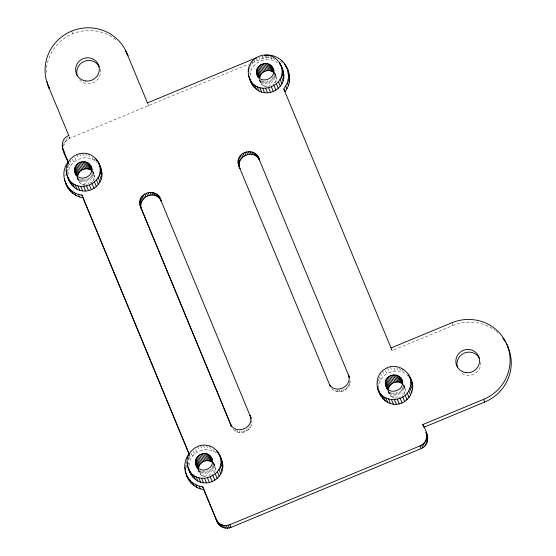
<?xml version="1.0" encoding="UTF-8"?>
<svg xmlns="http://www.w3.org/2000/svg" width="556" height="556" viewBox="0 0 556 556"><rect width="100%" height="100%" fill="white"/><g stroke="black" fill="none" stroke-linecap="round" stroke-linejoin="round"><path stroke-width="0.42" stroke-dasharray="2.78 2.08" d="M65.066 176.078L65.142 174.64M185.919 467.957L186.316 465.115M68.103 174.535C67.568 160.225 87.355 152.017 97.098 162.526M91.295 175.258L93.637 180.839L94.631 176.62L92.678 170.616M188.998 465.692C189.068 451.361 209.139 444.029 218.487 454.884M211.808 466.338L214.491 472.718L215.485 468.499L213.532 462.495M250.096 75.616C250.165 61.292 270.244 53.96 279.592 64.816M273.246 77.069L275.588 82.642L276.582 78.431L274.629 72.426M331.703 388.526C337.826 395.643 350.885 390.229 350.19 380.867M378.768 388.47C377.649 373.493 398.541 364.833 408.34 376.217M401.995 388.47L404.344 394.044L405.331 389.832L403.719 384.62M63.349 146.527L65.497 141.53L69.882 138.215L248.817 64.065M233.353 429.281C240.025 437.085 254.196 429.802 251.618 419.822M67.359 167.773L69.326 164.708L68.701 163.2M188.206 459.652L190.18 456.587L189.617 455.239M252.028 62.738C258.436 59.999 265.358 56.476 272.537 58.165M391.028 347.973L392.161 350.662L452.98 325.462A42.583 41.457 -22.8 0 1 494.979 330.493M76.943 177.135C78.014 181.513 81.558 185.787 86.444 185.377M258.894 78.945L261.793 84.554L265.476 86.833L262.793 80.46M387.984 391.146L390.548 395.955L394.225 398.235L391.883 392.661M197.797 469.014L200.695 474.629L204.379 476.909L202.03 471.328M280.307 61.216L281.399 62.07M274.414 73.19L275.971 75.609M92.463 171.38L94.02 173.806M213.309 463.259L214.873 465.685M404.052 385.732L404.719 387.011M451.847 322.772L452.98 325.462M273.378 57.602L274.949 61.341M402.127 369.003L403.698 372.742M270.661 56.517L272.225 60.256M399.41 367.919L400.98 371.658M267.464 55.169L269.347 59.652M274.393 72.21L276.401 76.992M274.574 73.649L276.582 78.431M274.49 75.095L276.506 79.876M266.359 56.434L266.922 57.782M396.525 367.321L398.096 371.054M273.823 75.72L276.172 81.301M403.816 385.204L405.15 388.394M403.322 385.051L405.331 389.832M264.51 55.072L266.394 59.555M403.246 386.496L405.255 391.278M402.579 387.122L404.921 392.703M272.106 77.499L274.449 83.08M393.891 367.968L395.142 370.956M262.571 56.302L263.419 58.317M261.577 55.482L263.461 59.958M271.432 79.376L273.774 84.957M400.855 388.901L403.197 394.482M270.251 80.272L272.259 85.054M390.326 366.884L392.209 371.366M400.181 390.778L402.523 396.358M258.742 56.378L260.632 60.861M268.93 80.954L270.939 85.735M399 391.674L401.008 396.456M267.179 80.606L269.528 86.187M387.497 367.78L389.381 372.263M397.679 392.355L400.028 397.936M256.107 57.741L257.991 62.223M266.046 81.607L268.395 87.188M395.935 392.008L398.277 397.589M264.573 81.558L266.915 87.139M385.489 370.637L386.747 373.625M394.802 393.009L397.144 398.589M253.744 59.534L255.628 64.016M393.321 392.96L395.67 398.541M261.772 80.717L264.114 86.291M260.868 80.745L262.877 85.527M382.493 370.935L384.384 375.418M259.784 79.772L261.793 84.554M259.569 80.224L260.903 83.414M251.729 61.688L253.612 66.171M390.52 392.119L392.863 397.693M389.617 392.147L391.626 396.928M388.533 391.174L390.548 395.955M388.317 391.626L389.659 394.816M380.478 373.097L382.361 377.573M250.117 64.155L252 68.638M379.491 377.051L380.749 380.04M248.956 66.845L250.839 71.328M249.547 72.676L250.172 74.17M378.024 378.997L379.595 382.73M377.357 381.833L378.921 385.572M349.522 381.34L350.085 382.681M349.105 383.112L349.668 384.453M348.383 384.794L348.946 386.142M347.375 386.337L347.938 387.678M346.11 387.685L346.68 389.026M344.637 388.804L345.2 390.145M342.704 388.985L343.552 391M341.217 390.215L341.787 391.563M339.104 389.798L339.952 391.813M337.256 389.735L338.104 391.751M335.741 390.034L336.304 391.375M147.708 103.597L148.556 105.612L147.576 103.242M250.756 423.867L251.326 425.208M248.747 426.417L249.588 428.433M247.767 428.433L248.33 429.781M246.287 429.552L246.85 430.9M244.64 430.407L245.203 431.755M242.875 430.969L243.438 432.311M241.04 431.227L241.603 432.568M71.613 31.122L72.746 33.812M239.191 431.164L239.754 432.505M237.391 430.789L237.954 432.13M235.688 430.108L236.258 431.456M94.534 158.828L95.166 160.323M92.053 157.292L92.998 159.53M212.906 449.172L213.851 451.409M88.39 153.963L90.274 158.446M209.244 445.842L211.127 450.325M85.513 153.366L87.396 157.848M92.678 170.928L94.45 175.182M92.289 171.046L94.631 176.62M92.539 173.291L94.555 178.073M206.359 445.245L208.25 449.728M213.532 462.807L214.199 464.399M213.295 462.279L215.304 467.061M91.872 173.917L94.221 179.491M213.469 463.718L215.485 468.499M82.559 153.268L84.442 157.744M213.393 465.17L215.401 469.952M212.726 465.789L215.068 471.37M90.489 176.488L92.498 181.27M203.413 445.141L205.296 449.623M79.619 153.671L81.51 158.154M89.481 177.572L91.823 183.146M211.343 468.367L213.351 473.149M87.959 177.67L90.308 183.244M200.473 445.551L202.356 450.033M210.328 469.452L212.677 475.026M69.319 136.866L69.882 138.215L69.229 136.63M76.791 154.575L78.681 159.051M86.646 178.351L88.988 183.932M208.813 469.549L211.162 475.123M85.568 179.595L87.577 184.377M197.644 446.447L199.528 450.93M207.499 470.23L209.841 475.804M67.665 137.721L68.235 139.063M74.789 157.431L76.04 160.42M83.761 179.004L86.104 184.585M206.415 471.474L208.424 476.256M66.192 138.84L66.755 140.181M82.288 178.956L84.964 185.329M195.636 449.311L196.893 452.299M204.615 470.883L206.957 476.457M64.927 140.188L65.497 141.53M81.183 179.449L83.525 185.03M72.419 159.218L73.677 162.206M203.135 470.835L205.484 476.409M80.154 179.706L82.163 184.488M63.919 141.731L64.489 143.073M78.917 178.935L80.926 183.716M193.273 451.097L194.53 454.085M63.196 143.413L63.766 144.755M77.833 177.969L79.842 182.75M200.667 470.786L203.016 476.367M69.778 159.885L71.661 164.367M77.277 177.621L78.952 181.603M199.764 470.814L201.772 475.595M198.687 469.848L200.695 474.629M198.131 469.5L199.806 473.483M191.257 453.258L192.508 456.247M68.763 163.367L69.326 164.708M68.166 162.345L70.049 166.828M189.012 454.224L190.896 458.707M67.005 165.042L68.888 169.524M66.65 168.628L67.908 171.616M187.858 456.921L189.742 461.397M188.442 462.745L189.075 464.239M185.426 465.177L185.989 466.519M391.493 349.057L392.161 350.662M388.554 392.154L388.985 393.537M259.805 80.752L260.236 82.128M199.138 472.204L198.527 469.389M78.285 180.325L77.673 177.51M46.19 72.516A42.583 41.457 -22.8 0 1 71.286 34.451A42.583 41.457 -22.8 0 1 116.572 40.303M100.101 68.993A11.926 11.606 -22.8 0 1 79.598 79.883M496.293 331.522A42.583 41.457 -22.8 0 1 497.571 332.613M480.627 362.13A11.926 11.606 -22.8 0 1 460.361 372.089"/><path stroke-width="0.83" d="M391.028 347.973L451.847 322.772A42.583 41.457 -22.8 0 1 507.044 344.776A42.583 41.457 -22.8 0 1 483.567 399.382L422.748 424.582C427.189 431.671 431.664 444.3 421.184 448.581L231.018 527.387C225.903 529.625 219.3 527.13 217.215 521.882L203.844 489.579C187.9 487.897 178.949 466.366 189.054 453.898L81.857 195.01C66.518 193.759 58.241 173.75 68.2 162.018C64.093 154.422 57.059 140.453 68.749 135.525M66.178 170.782C65.65 160.635 75.546 151.948 85.513 153.366C95.458 154.332 101.032 164.458 101.977 173.486C102.512 183.633 92.616 192.32 82.649 190.903C72.697 189.937 67.123 179.81 66.178 170.782L67.123 173.02M76.276 175.543C68.353 163.554 89.092 154.964 92.011 169.024M67.401 176.412C75.505 196.47 107.322 183.278 98.871 163.374M140.508 206.762L231.407 426.25L140.508 206.762C134.969 192.313 158.502 186.184 161.309 201.3L159.343 197.012M141.641 209.452C136.512 198.263 154.262 189.13 160.469 199.694M187.031 462.661C186.503 452.514 196.393 443.827 206.359 445.245C216.312 446.211 221.886 456.337 222.831 465.365C223.359 475.505 213.469 484.2 203.496 482.782C193.551 481.816 187.977 471.69 187.031 462.661L187.664 464.156M197.463 468.221C188.811 456.872 208.514 446.273 212.524 460.104M188.255 468.291C196.358 488.349 228.168 475.158 219.724 455.253M330.306 386.427L238.858 166.008C233.318 151.559 256.844 145.429 259.659 160.545L257.692 156.257M238.858 166.008L239.99 168.697C234.861 157.508 252.612 148.376 258.818 158.946M248.289 69.688C247.587 79.64 253.8 91.538 264.6 92.713C273.531 93.908 282.587 87.174 283.775 78.194C284.47 68.242 278.257 56.344 267.464 55.169C258.533 53.974 249.47 60.708 248.289 69.688L248.914 71.182M258.227 77.353C250.304 65.365 271.043 56.768 273.962 70.827M249.352 78.222C257.456 98.273 289.273 85.082 280.822 65.177M401.71 379.845C406.436 390.486 387.768 396.47 385.537 384.981C383.008 373.854 401.23 370.942 402.711 382.229M378.101 389.624C383.383 403.816 405.97 402.335 409.974 387.956C415.436 373.688 397.012 360.385 384.856 369.142C371.415 377.079 376.78 399.18 390.472 403.51C405.706 408.723 419.092 389.381 409.577 376.579M186.204 474.407C189.005 481.128 195.51 485.958 202.711 486.889L216.089 519.193C218.174 524.44 224.77 526.935 229.885 524.697L420.051 445.891C425.25 443.855 428.155 437.433 425.924 432.241L427.05 434.931M288.168 79.578L288.515 76.123L287.48 69.305C291.115 76.464 289.954 85.52 284.95 91.733L283.824 89.043L287.25 82.948L288.168 79.578L289.301 82.267M88.362 163.242L91.379 170.414C86.521 166.536 78.445 169.879 77.75 176.057L74.74 168.885M270.313 65.045L273.33 72.217C268.472 68.339 260.396 71.689 259.701 77.861L256.691 70.695M209.216 455.121L212.232 462.286C207.374 458.415 199.298 461.758 198.603 467.937L195.587 460.764M399.069 376.447L402.085 383.619C397.22 379.741 389.151 383.091 388.456 389.269L385.44 382.097M147.43 102.923L256.511 57.72M507.51 345.943A42.583 41.457 -22.8 0 1 484.7 402.071L423.88 427.272L422.748 424.582M264.392 55.308C275.338 53.39 286.013 61.424 288.613 71.995M65.351 182.528C67.825 190.388 74.678 196.734 82.99 197.7L189.186 454.182M329.458 384.411C335.671 394.982 353.421 385.85 348.292 374.661L349.425 377.35L258.526 157.855M230.274 423.561C234.993 436.099 255.475 427.613 249.943 415.408L251.076 418.098L160.177 198.61M285.381 65.914L287.25 68.819L286.125 66.129M282.705 69.66L279.48 62.619M257.219 74.963C260.993 84.992 277.381 78.201 272.954 68.437M410.119 378.504L411.461 381.062M100.754 167.856L97.529 160.809M75.268 173.152C79.042 183.181 95.43 176.391 91.003 166.633M220.6 457.81L221.608 459.736M196.122 465.031C199.896 475.06 216.277 468.27 211.857 458.512M507.044 344.776L508.177 347.465M483.567 399.382L484.7 402.071M288.286 72.669L289.412 75.352M284.248 63.224L285.096 65.24M288.515 76.123L289.648 78.813M281.913 60.667L282.476 62.008M281.69 67.936L283.574 72.419M287.25 82.948L288.383 85.631M282.045 70.814L283.928 75.296M408.236 374.021L409.807 377.753M410.439 379.338L412.323 383.821M281.885 73.712L283.775 78.194M410.794 382.215L412.677 386.698M285.791 86.131L286.924 88.821M281.218 76.554L283.108 81.037M410.641 385.113L412.524 389.596M409.974 387.956L411.857 392.439M280.064 79.244L281.948 83.727M408.813 390.646L410.696 395.128M272.287 67.158L273.962 71.14M278.452 81.711L280.335 86.194M426.459 433.965L427.592 436.655M271.397 66.018L273.74 71.592M426.681 435.765L427.814 438.455M426.584 437.579L427.717 440.269M269.076 64.281L272.092 71.446M401.036 378.56L402.711 382.542M407.2 393.113L409.084 397.596M400.146 377.42L402.989 384.252M426.167 439.351L427.3 442.041M276.429 83.866L278.313 88.348M267.714 63.738L270.73 70.904M425.444 441.033L426.577 443.723M397.825 375.682L400.841 382.855M266.275 63.433L269.292 70.605M405.185 395.267L407.068 399.75M396.47 375.14L399.479 382.313M424.437 442.576L425.569 445.266M264.802 63.384L267.811 70.556M274.066 85.659L275.95 90.141M395.024 374.834L398.04 382.007M263.329 63.592L266.345 70.758M423.179 443.924L424.304 446.614M393.551 374.786L396.567 381.958M402.822 397.06L404.705 401.543M261.918 64.037L264.934 71.21M271.432 87.021L273.316 91.504M421.698 445.043L422.831 447.733M392.084 374.994L395.094 382.16M260.597 64.718L263.613 71.891M390.666 375.439L393.683 382.611M400.181 398.423L402.064 402.905M420.051 445.891L421.184 448.581M259.416 65.615L262.432 72.787M268.604 87.924L270.487 92.4M389.353 376.127L392.362 383.292M258.408 66.699L261.424 73.865M388.171 377.017L391.181 384.189M397.352 399.326L399.236 403.802M257.602 67.929L260.618 75.102M265.671 88.328L267.554 92.81M387.157 378.101L390.173 385.266M257.025 69.271L260.034 76.443M386.35 379.331L389.367 386.503M394.419 399.729L396.303 404.212M256.608 72.141L258.957 77.722M256.789 73.58L258.561 77.833M385.774 380.672L388.79 387.845M262.717 88.23L264.6 92.713M385.364 383.543L388.199 390.382M385.537 384.981L387.553 389.763M386.309 387.157L386.976 388.755M391.466 399.632L393.349 404.115M259.833 87.626L261.716 92.108M388.581 399.027L390.472 403.51M257.115 86.541L258.999 91.024M254.634 85.005L256.518 89.488M385.864 397.943L387.747 402.426M252.473 83.066L254.356 87.549M248.49 75.463L250.374 79.946M250.693 80.78L252.577 85.263M383.383 396.407L385.266 400.89M381.221 394.468L383.105 398.951M377.239 386.865L378.81 390.597M379.442 392.182L381.326 396.664M256.58 154.825L257.706 157.515M255.225 153.616L256.358 156.305M348.834 376.384L349.397 377.726M253.675 152.657L254.808 155.346M251.979 151.976L253.105 154.665M250.172 151.6L251.305 154.29M248.33 151.538L249.463 154.227M246.496 151.795L247.629 154.485M244.73 152.358L245.856 155.048M243.076 153.206L244.209 155.895M241.603 154.325L242.736 157.014M240.338 155.673L241.471 158.363M239.33 157.216L240.463 159.906M238.607 158.898L239.74 161.587M238.19 160.67L239.323 163.36M238.093 162.484L239.226 165.174M238.315 164.284L239.448 166.974M68.902 135.845L48.136 85.728A42.583 41.457 -22.8 0 1 71.613 31.122A42.583 41.457 -22.8 0 1 126.81 53.126L127.943 55.815A42.583 41.457 -22.8 0 0 125.538 50.957M158.231 195.58L159.363 198.27M156.875 194.364L158.008 197.053M250.485 417.139L251.048 418.48M155.332 193.405L156.458 196.094M153.63 192.73L154.756 195.42M151.83 192.355L152.956 195.045M149.981 192.293L151.114 194.982M148.146 192.543L149.279 195.232M146.381 193.106L147.507 195.795M144.734 193.961L145.86 196.65M143.253 195.08L144.386 197.769M141.995 196.428L143.121 199.117M140.988 197.971L142.114 200.66M140.265 199.653L141.391 202.342M139.841 201.425L140.974 204.115M139.744 203.239L140.876 205.928M139.973 205.032L141.099 207.722M231.115 425.159L231.678 426.508M99.732 166.133L101.623 170.616M95.757 158.523L96.695 160.767M100.094 169.003L101.977 173.486M218.383 452.688L220.266 457.171M220.586 458.012L222.47 462.495M99.934 171.908L101.824 176.391M216.604 450.402L217.549 452.647M220.947 460.882L222.831 465.365M99.267 174.744L101.15 179.227M220.788 463.787L222.671 468.27M220.12 466.623L222.004 471.106M98.113 177.44L99.997 181.923M218.967 469.32L220.85 473.802M96.501 179.901L98.384 184.383M90.336 165.354L92.108 169.608M89.446 164.208L92.122 170.581M211.19 457.234L212.524 460.417M217.347 471.78L219.238 476.263M87.125 162.47L90.141 169.643M210.3 456.087L212.642 461.668M94.478 182.062L96.362 186.545M85.763 161.928L88.779 169.1M207.979 454.349L210.995 461.522M84.324 161.629L87.341 168.802M215.332 473.941L217.215 478.424M206.617 453.807L209.633 460.98M82.851 161.581L85.86 168.753M92.115 183.848L93.999 188.331M205.178 453.508L208.187 460.681M81.378 161.782L84.394 168.954M203.698 453.46L206.714 460.632M212.969 475.727L214.852 480.21M48.136 85.728L49.262 88.418A42.583 41.457 -22.8 0 1 47.733 84.025M79.967 162.234L82.983 169.406M89.481 185.218L91.365 189.7M202.231 453.661L205.247 460.834M78.646 162.915L81.662 170.087M200.82 454.113L203.83 461.285M210.335 477.097L212.218 481.572M229.885 524.697L231.018 527.387M77.465 163.811L80.481 170.984M86.653 186.114L88.536 190.597M199.5 454.794L202.516 461.966M228.12 525.253L229.246 527.943M76.457 164.889L79.473 172.061M198.318 455.691L201.335 462.856M207.506 477.993L209.39 482.476M75.651 166.119L78.667 173.291M83.72 186.524L85.603 191M197.31 456.768L200.32 463.94M226.285 525.51L227.411 528.2M75.074 167.467L78.083 174.64M196.504 457.998L199.514 465.17M224.436 525.448L225.569 528.137M204.566 478.396L206.45 482.879M74.657 170.338L77.34 176.711M195.92 459.346L198.937 466.519M74.838 171.776L76.513 175.759M80.766 186.42L82.649 190.903M222.636 525.072L223.769 527.762M195.51 462.217L198.193 468.59M62.119 145.651L62.682 146.999M195.691 463.655L197.463 467.909M201.613 478.299L203.496 482.782M220.934 524.398L222.066 527.088M62.341 147.451L68.388 162.442M62.884 149.175L64.009 151.864M81.857 195.01L82.99 197.7M77.882 185.822L79.765 190.305M219.384 523.432L220.517 526.122M218.035 522.223L219.168 524.913M202.711 486.889L203.844 489.579M216.923 520.791L218.056 523.481M198.735 477.701L200.619 482.184M216.089 519.193L217.215 521.882M75.164 184.738L77.048 189.221M78.299 194.239L79.425 196.928M72.683 183.202L74.567 187.685M196.011 476.617L197.894 481.1M199.152 486.118L200.278 488.807M70.522 181.263L72.405 185.746M74.935 192.869L76.068 195.559M193.537 475.081L195.42 479.564M66.539 173.653L69.285 180.895M68.742 178.976L70.626 183.459M191.375 473.142L193.259 477.618M195.788 484.749L196.914 487.438M71.877 190.951L73.003 193.641M187.393 465.532L189.276 470.015M189.596 470.856L191.479 475.338M69.208 188.54L70.334 191.229M192.724 482.83L193.856 485.52M64.281 179.108L66.484 185.218M67.012 185.704L68.138 188.387M184.682 467.429L185.53 469.445M190.062 480.419L191.188 483.108M185.134 470.988L185.982 473.003M187.865 477.576L188.991 480.266M283.824 89.043L391.167 348.258M126.81 53.126L147.576 103.242M186.26 473.677L187.337 477.097M379.122 391.348L379.991 394.107M250.589 80.634L251.236 82.705M189.492 470.703L190.138 472.774M47.531 83.275A42.583 41.457 -22.8 0 1 47.163 81.774M77.319 75.97A11.926 11.606 -22.8 0 1 84.164 61.389A11.926 11.606 -22.8 0 1 99.309 66.866M502.735 338.104A42.583 41.457 -22.8 0 1 505.119 341.523M505.981 342.969A42.583 41.457 -22.8 0 1 506.78 344.442M457.56 367.62A11.926 11.606 -22.8 0 1 464.399 353.039A11.926 11.606 -22.8 0 1 479.543 358.516M85.812 80.995A11.926 11.606 -22.8 0 0 98.488 64.864A11.926 11.606 -22.8 0 0 78.118 62.418A11.926 11.606 -22.8 0 0 85.812 80.995M466.046 372.645A11.926 11.606 -22.8 0 0 478.723 356.514A11.926 11.606 -22.8 0 0 458.352 354.068A11.926 11.606 -22.8 0 0 466.046 372.645"/></g></svg>
